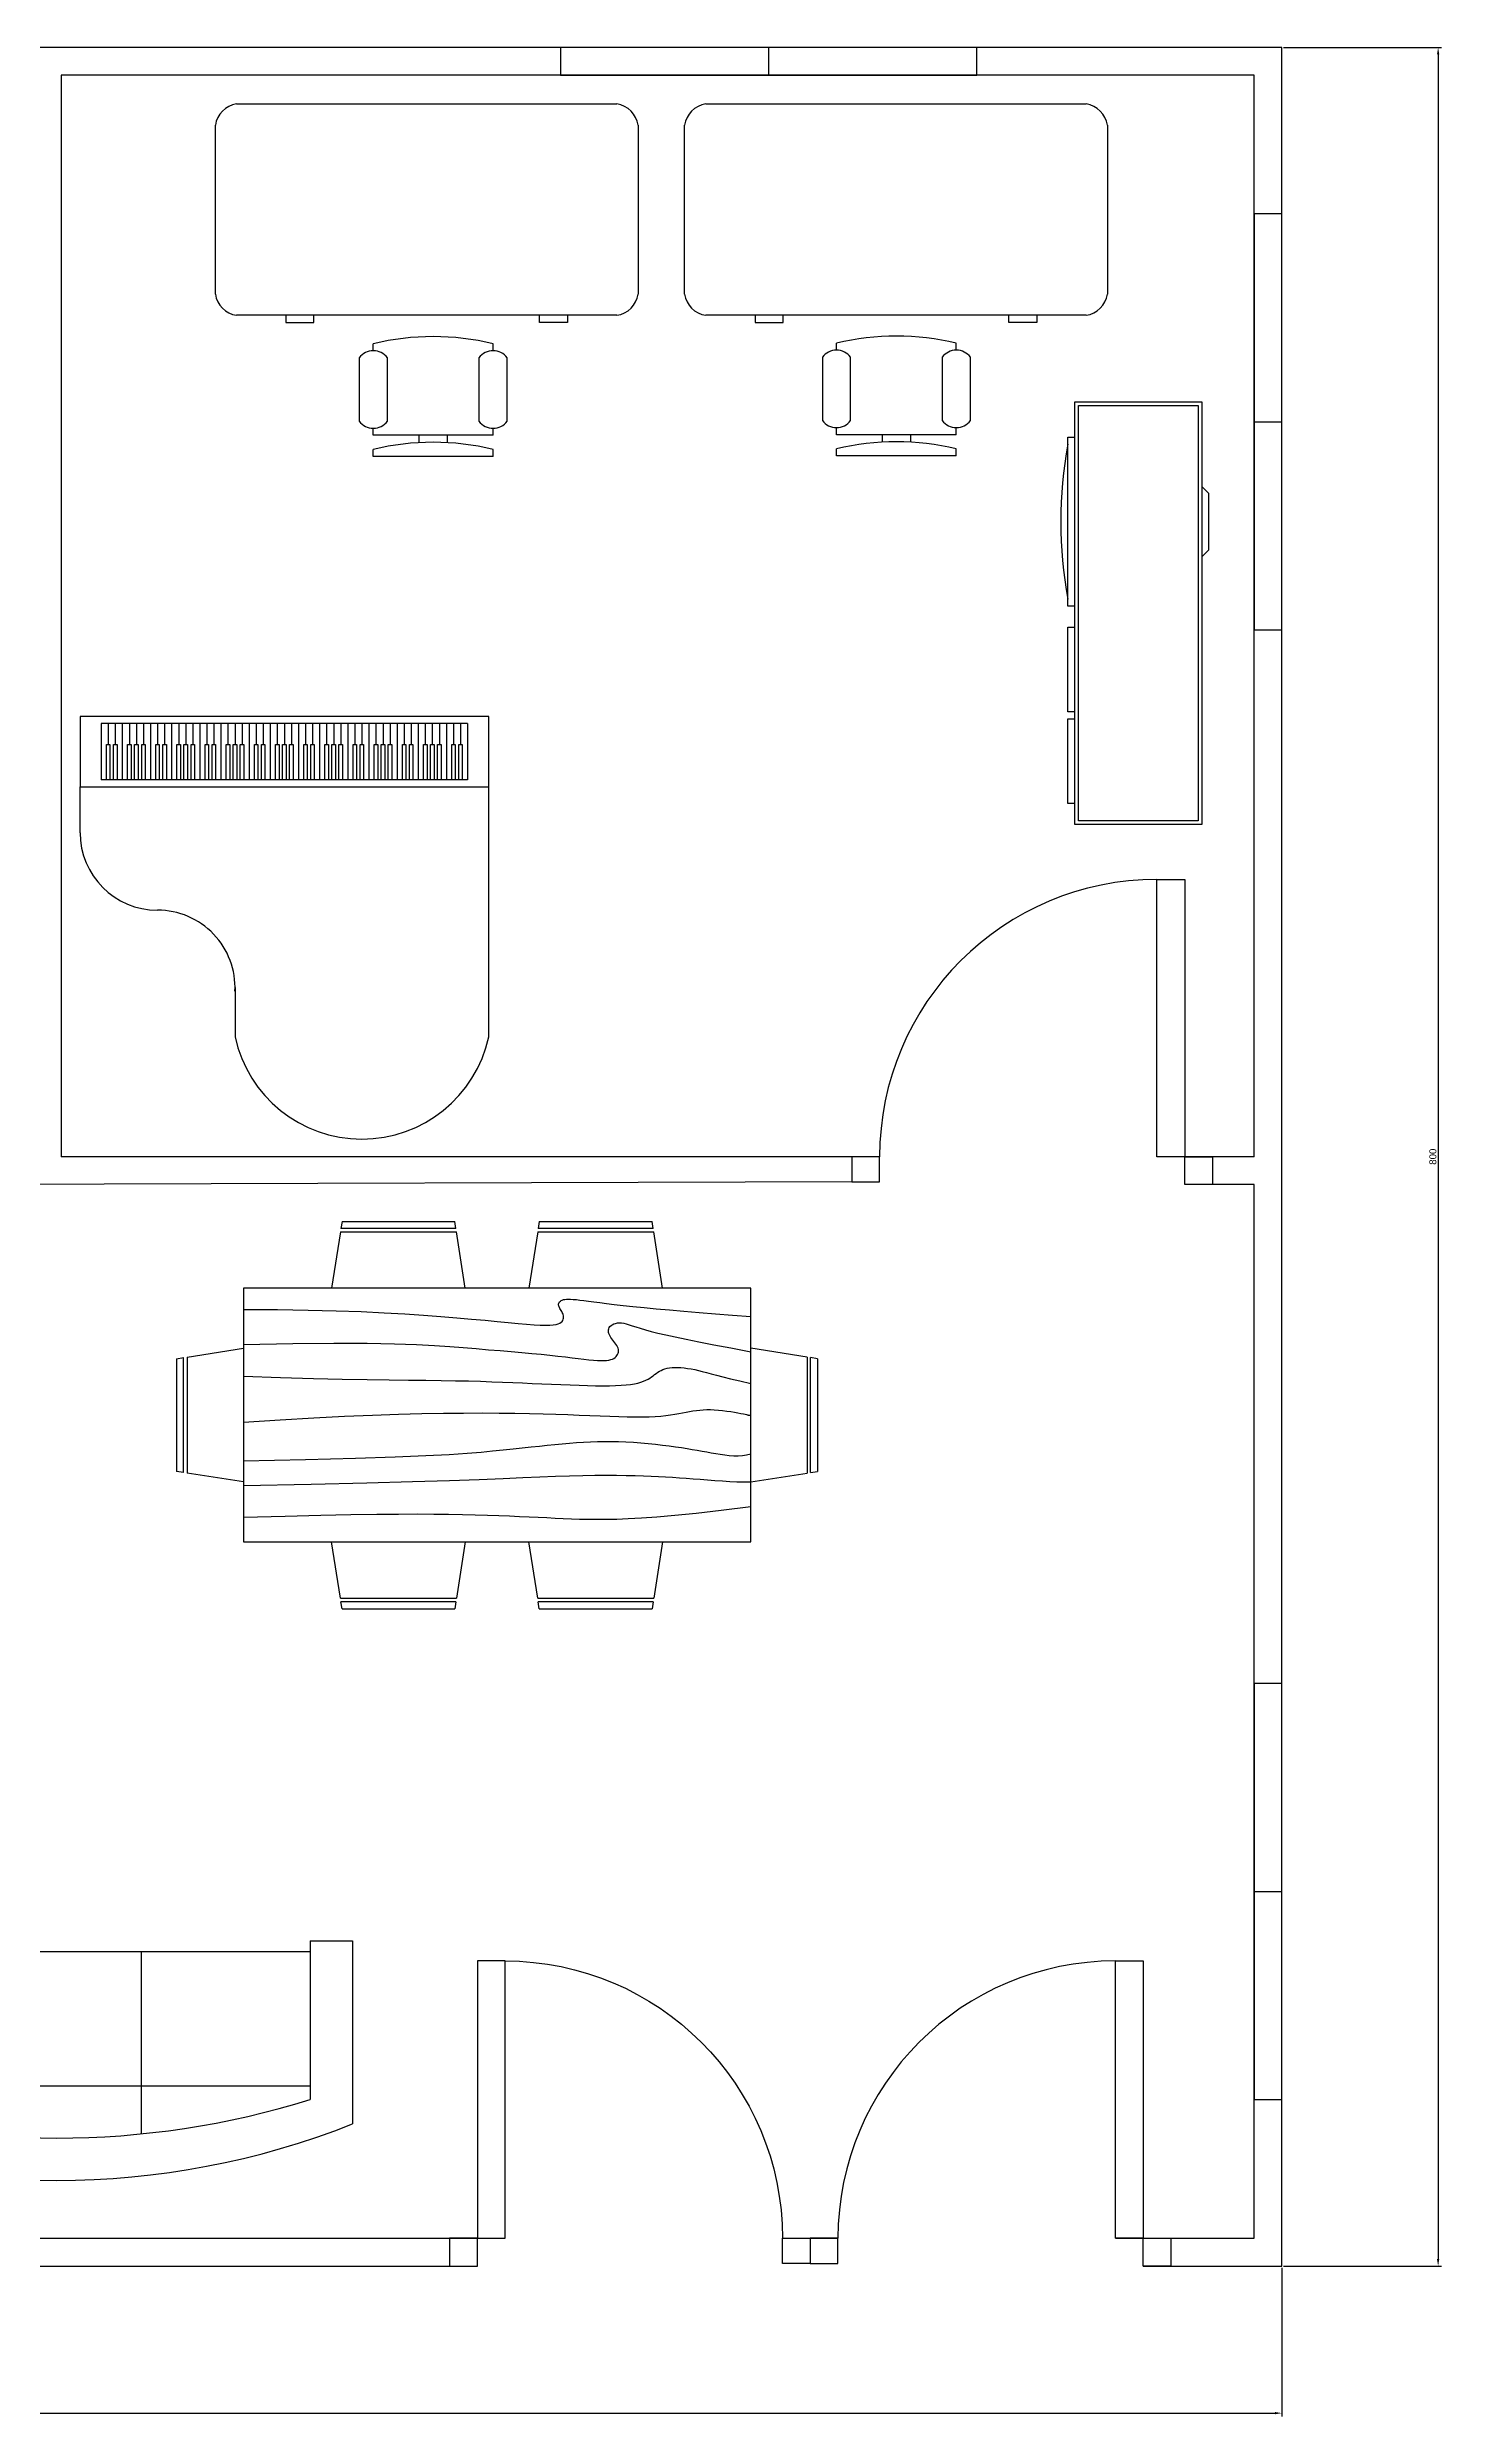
# Model space of a CAD drawing. Header units: centimetres. Extents: x 0 to 1258, y -54 to 800.
# Drawn here: x 755 to 1258, y -54 to 800 of the extents above; entities that cross this region are included whole.
import ezdxf

# ---------------------------------------------------------------- set-up
doc = ezdxf.new("R2010")
doc.units = ezdxf.units.CM
for name, color, linetype in [('Doors', 50, 'Continuous'), ('Esyalar', 30, 'Continuous'), ('Windows', 170, 'Continuous')]:
    doc.layers.add(name, color=color, linetype=linetype)
doc.styles.get("Standard").update_dxf_attribs({"font": 'arial.ttf'})
doc.dimstyles.new('ISO-25', dxfattribs={"dimtxt": 2.5, "dimasz": 2.5, "dimexe": 1.25, "dimexo": 0.625, "dimtad": 1, "dimtxsty": 'Standard', "dimcen": 2.5, "dimadec": 0, "dimazin": 0, "dimtfac": 1, "dimtmove": 0, "dimatfit": 3, "dimfxl": 1, "dimarcsym": 0})

# ---------------------------------------------------------------- blocks, each defined once
blk = doc.blocks.new('*D2')
at = {"color": 0, "lineweight": -2, "transparency": 16777216}
for p, q in [((0, -0.62), (0, -54.3)), ((1200, -0.62), (1200, -54.3)), ((2.5, -53.05), (1197.5, -53.05))]:
    blk.add_line(p, q, dxfattribs=at)
at = {"color": 0, "transparency": 16777216}
for points in [[(2.5, -52.63), (2.5, -53.47), (0, -53.05)], [(1197.5, -52.63), (1197.5, -53.47), (1200, -53.05)]]:
    blk.add_solid(points, dxfattribs=at)
at = {"layer": 'Defpoints', "color": 0, "transparency": 16777216}
for p in [(0, 0), (1200, 0), (1200, -53.05)]:
    blk.add_point(p, dxfattribs=at)
at = {"color": 0, "transparency": 16777216, "insert": (600, -51.15), "char_height": 2.5, "attachment_point": 5}
blk.add_mtext('1200', dxfattribs=at)
blk = doc.blocks.new('*D3')
at = {"color": 0, "lineweight": -2, "transparency": 16777216}
for p, q in [((1200.62, 800), (1257.61, 800)), ((1256.36, 797.5), (1256.36, 2.5)), ((1200.62, 0), (1257.61, 0))]:
    blk.add_line(p, q, dxfattribs=at)
at = {"color": 0, "transparency": 16777216}
for points in [[(1255.94, 797.5), (1256.77, 797.5), (1256.36, 800)], [(1255.94, 2.5), (1256.77, 2.5), (1256.36, 0)]]:
    blk.add_solid(points, dxfattribs=at)
at = {"layer": 'Defpoints', "color": 0, "transparency": 16777216}
for p in [(1200, 800), (1200, 0), (1256.36, 0)]:
    blk.add_point(p, dxfattribs=at)
at = {"color": 0, "transparency": 16777216, "insert": (1254.46, 400), "char_height": 2.5, "attachment_point": 5, "rotation": 90}
blk.add_mtext('800', dxfattribs=at)
blk = doc.blocks.new('Door')
for points in [[(120, 0), (110, 0), (110, 100), (120, 100)], [(10, 0), (0, 0), (0, -9.07), (10, -9.07)], [(130, -10), (120, -10), (120, 0), (130, 0)]]:
    blk.add_lwpolyline(points, close=True)
blk.add_arc((110, 0), 100, 90, 180)
blk = doc.blocks.new('Windows')
blk.add_line((75, 0), (75, -10))
blk.add_lwpolyline([(0, -10), (150, -10), (150, 0), (0, 0)], close=True)
blk = doc.blocks.new('Sofa - Roundback 7 ft.')
at = {"linetype": 'Continuous'}
for p, q in [((-12.00002, -32.4421), (-12.00003, -6.5971)), ((11.99997, -32.4421), (11.99998, -6.5971)), ((-36.000027, -34), (-36.000027, -11.4696)), ((-35.999844, -13.3819), (35.9998, -13.3819)), ((35.99998, -34), (35.99998, -11.4696)), ((-36.000027, -32.4421), (35.99998, -32.4421))]:
    blk.add_line(p, q, dxfattribs=at)
for points in [[(-36.000027, -34), (-42.000027, -34), (-42.000027, -8)], [(41.99998, -8), (41.99998, -34), (35.99998, -34)]]:
    blk.add_lwpolyline(points, dxfattribs=at)
for centre, radius, start, end in [((0, -114.25), 114.25, 68.43141, 111.5686), ((-0.00001, -127.1968), 121.1968, 72.72033, 107.2797)]:
    blk.add_arc(centre, radius, start, end, dxfattribs=at)
blk = doc.blocks.new('Desk - 30 x 60 in.')
at = {"linetype": 'Continuous'}
for p, q in [((-26.999995, 0), (26.999995, 0)), ((-29.999995, -27), (-29.999995, -3)), ((29.999995, -3), (29.999995, -27)), ((26.999995, -30), (-26.999995, -30)), ((-20.000005, -30), (-20.000005, -31)), ((-16.000005, -31), (-16.000005, -30)), ((15.999995, -31), (15.999995, -30)), ((19.999995, -30), (19.999995, -31)), ((-20.000005, -31), (-16.000005, -31)), ((19.999995, -31), (15.999995, -31))]:
    blk.add_line(p, q, dxfattribs=at)
for centre, start, end in [((-26.499995, -3.5), 98.1301, 171.8699), ((26.499995, -3.5), 8.130102, 81.8699), ((-26.499995, -26.5), 188.1301, 261.8699), ((26.499995, -26.5), 278.1301, 351.8699)]:
    blk.add_arc(centre, 3.535534, start, end, dxfattribs=at)
blk = doc.blocks.new('Chair - Desk')
at = {"linetype": 'Continuous'}
for p, q in [((-8.5, 0), (-8.5, -1)), ((-8.5, 0), (8.5, 0)), ((8.5, 0), (8.5, -1)), ((-8.5, -3), (-8.5, -4)), ((-8.5, -3), (8.5, -3)), ((-2, -3), (-2, -1.9355)), ((2, -1.9576), (2, -3)), ((8.5, -3), (8.5, -4)), ((-10.5, -5), (-10.5, -14)), ((-6.5, -14), (-6.5, -5)), ((6.5, -5), (6.5, -14)), ((10.5, -14), (10.5, -5)), ((-8.5, -15), (-8.5, -16)), ((8.5, -15), (8.5, -16))]:
    blk.add_line(p, q, dxfattribs=at)
for centre, radius, start, end in [((0, 34.625), 36.625, 256.5803, 283.4197), ((-8.5, -6.5), 2.5, 36.8699, 143.1301), ((8.5, -6.5), 2.5, 36.8699, 143.1301), ((-8.5, -12.5), 2.5, 216.8699, 323.1301), ((0, 19.625), 36.625, 256.5803, 283.4197), ((8.5, -12.5), 2.5, 216.8699, 323.1301)]:
    blk.add_arc(centre, radius, start, end, dxfattribs=at)
blk = doc.blocks.new('Entertainment Center')
at = {"linetype": 'Continuous'}
for p, q in [((-4, 0), (-5, -1)), ((4, 0), (-4, 0)), ((5, -1), (4, 0)), ((-17, -19), (-17, -1)), ((-17, -1), (43, -1)), ((-16.5, -18.5), (-16.5, -1.5)), ((-16.5, -1.5), (42.5, -1.5)), ((42.5, -1.5), (42.5, -18.5)), ((43, -1), (43, -19)), ((43, -19), (-17, -19)), ((42.5, -18.5), (-16.5, -18.5)), ((-12, -20), (-12, -19)), ((12, -20), (-12, -20)), ((12, -19), (12, -20)), ((15, -20), (15, -19)), ((27, -20), (15, -20)), ((27, -19), (27, -20)), ((28, -20), (28, -19)), ((40, -20), (28, -20)), ((40, -19), (40, -20))]:
    blk.add_line(p, q, dxfattribs=at)
blk.add_arc((0, 40), 61, 259.6111, 280.3889, dxfattribs=at)
blk = doc.blocks.new('Piano - Baby Grand')
at = {"linetype": 'Continuous'}
for p, q in [((-29, 8.250005), (-29, -27.249995)), ((7, 1.250005), (7, 8.250005)), ((29, -20.749995), (29, -27.249995)), ((-29, -27.249995), (-29, -37.249995)), ((29, -27.249995), (-29, -27.249995)), ((-26, -36.249995), (-26, -28.249995)), ((-26, -28.249995), (26, -28.249995)), ((-25.25, -33.249995), (-25.25, -28.249995)), ((-24.75, -28.249995), (-24.75, -33.249995)), ((-24.25, -33.249995), (-24.25, -28.249995)), ((-23.75, -28.249995), (-23.75, -33.249995)), ((-23, -36.249995), (-23, -28.249995)), ((-22.25, -33.249995), (-22.25, -28.249995)), ((-21.75, -28.249995), (-21.75, -33.249995)), ((-21.25, -33.249995), (-21.25, -28.249995)), ((-20.75, -28.249995), (-20.75, -33.249995)), ((-20.25, -33.249995), (-20.25, -28.249995)), ((-19.75, -28.249995), (-19.75, -33.249995)), ((-19, -36.249995), (-19, -28.249995)), ((-18.25, -33.249995), (-18.25, -28.249995)), ((-17.75, -28.249995), (-17.75, -33.249995)), ((-17.25, -33.249995), (-17.25, -28.249995)), ((-16.75, -28.249995), (-16.75, -33.249995)), ((-16, -36.249995), (-16, -28.249995)), ((-15.25, -33.249995), (-15.25, -28.249995)), ((-14.75, -28.249995), (-14.75, -33.249995)), ((-14.25, -33.249995), (-14.25, -28.249995)), ((-13.75, -28.249995), (-13.75, -33.249995)), ((-13.25, -33.249995), (-13.25, -28.249995)), ((-12.75, -28.249995), (-12.75, -33.249995)), ((-12, -36.249995), (-12, -28.249995)), ((-11.25, -33.249995), (-11.25, -28.249995)), ((-10.75, -28.249995), (-10.75, -33.249995)), ((-10.25, -33.249995), (-10.25, -28.249995)), ((-9.75, -28.249995), (-9.75, -33.249995)), ((-9, -36.249995), (-9, -28.249995)), ((-8.25, -33.249995), (-8.25, -28.249995)), ((-7.75, -28.249995), (-7.75, -33.249995)), ((-7.25, -33.249995), (-7.25, -28.249995)), ((-6.75, -28.249995), (-6.75, -33.249995)), ((-6.25, -33.249995), (-6.25, -28.249995)), ((-5.75, -28.249995), (-5.75, -33.249995)), ((-5, -36.249995), (-5, -28.249995)), ((-4.25, -33.249995), (-4.25, -28.249995)), ((-3.75, -28.249995), (-3.75, -33.249995)), ((-3.25, -33.249995), (-3.25, -28.249995)), ((-2.75, -28.249995), (-2.75, -33.249995)), ((-2, -36.249995), (-2, -28.249995)), ((-1.25, -33.249995), (-1.25, -28.249995)), ((-0.75, -28.249995), (-0.75, -33.249995)), ((-0.25, -33.249995), (-0.25, -28.249995)), ((0.25, -28.249995), (0.25, -33.249995)), ((0.75, -33.249995), (0.75, -28.249995)), ((1.25, -28.249995), (1.25, -33.249995)), ((2, -36.249995), (2, -28.249995)), ((2.75, -33.249995), (2.75, -28.249995)), ((3.25, -28.249995), (3.25, -33.249995)), ((3.75, -33.249995), (3.75, -28.249995)), ((4.25, -28.249995), (4.25, -33.249995)), ((5, -36.249995), (5, -28.249995)), ((5.75, -33.249995), (5.75, -28.249995)), ((6.25, -28.249995), (6.25, -33.249995)), ((6.75, -33.249995), (6.75, -28.249995)), ((7.25, -28.249995), (7.25, -33.249995)), ((7.75, -33.249995), (7.75, -28.249995)), ((8.25, -28.249995), (8.25, -33.249995)), ((9, -36.249995), (9, -28.249995)), ((9.75, -33.249995), (9.75, -28.249995)), ((10.25, -28.249995), (10.25, -33.249995)), ((10.75, -33.249995), (10.75, -28.249995)), ((11.25, -28.249995), (11.25, -33.249995)), ((12, -36.249995), (12, -28.249995)), ((12.75, -33.249995), (12.75, -28.249995)), ((13.25, -28.249995), (13.25, -33.249995)), ((13.75, -33.249995), (13.75, -28.249995)), ((14.25, -28.249995), (14.25, -33.249995)), ((14.75, -33.249995), (14.75, -28.249995)), ((15.25, -28.249995), (15.25, -33.249995)), ((16, -36.249995), (16, -28.249995)), ((16.75, -33.249995), (16.75, -28.249995)), ((17.25, -28.249995), (17.25, -33.249995)), ((17.75, -33.249995), (17.75, -28.249995)), ((18.25, -28.249995), (18.25, -33.249995)), ((19, -36.249995), (19, -28.249995)), ((19.75, -33.249995), (19.75, -28.249995)), ((20.25, -28.249995), (20.25, -33.249995)), ((20.75, -33.249995), (20.75, -28.249995)), ((21.25, -28.249995), (21.25, -33.249995)), ((21.75, -33.249995), (21.75, -28.249995)), ((22.25, -28.249995), (22.25, -33.249995)), ((23, -36.249995), (23, -28.249995)), ((23.75, -33.249995), (23.75, -28.249995)), ((24.25, -28.249995), (24.25, -33.249995)), ((24.75, -33.249995), (24.75, -28.249995)), ((25.25, -28.249995), (25.25, -33.249995)), ((26, -36.249995), (26, -28.249995)), ((29, -37.249995), (29, -27.249995)), ((-25, -33.249995), (-25.25, -33.249995)), ((-24.75, -33.249995), (-25, -33.249995)), ((-25, -36.249995), (-25, -33.249995)), ((-24, -33.249995), (-24.25, -33.249995)), ((-23.75, -33.249995), (-24, -33.249995)), ((-24, -36.249995), (-24, -33.249995)), ((-22, -33.249995), (-22.25, -33.249995)), ((-21.75, -33.249995), (-22, -33.249995)), ((-22, -36.249995), (-22, -33.249995)), ((-21, -33.249995), (-21.25, -33.249995)), ((-20.75, -33.249995), (-21, -33.249995)), ((-21, -36.249995), (-21, -33.249995)), ((-20, -33.249995), (-20.25, -33.249995)), ((-19.75, -33.249995), (-20, -33.249995)), ((-20, -36.249995), (-20, -33.249995)), ((-18, -33.249995), (-18.25, -33.249995)), ((-17.75, -33.249995), (-18, -33.249995)), ((-18, -36.249995), (-18, -33.249995)), ((-17, -33.249995), (-17.25, -33.249995)), ((-16.75, -33.249995), (-17, -33.249995)), ((-17, -36.249995), (-17, -33.249995)), ((-15, -33.249995), (-15.25, -33.249995)), ((-14.75, -33.249995), (-15, -33.249995)), ((-15, -36.249995), (-15, -33.249995)), ((-14, -33.249995), (-14.25, -33.249995)), ((-13.75, -33.249995), (-14, -33.249995)), ((-14, -36.249995), (-14, -33.249995)), ((-13, -33.249995), (-13.25, -33.249995)), ((-12.75, -33.249995), (-13, -33.249995)), ((-13, -36.249995), (-13, -33.249995)), ((-11, -33.249995), (-11.25, -33.249995)), ((-10.75, -33.249995), (-11, -33.249995)), ((-11, -36.249995), (-11, -33.249995)), ((-10, -33.249995), (-10.25, -33.249995)), ((-9.75, -33.249995), (-10, -33.249995)), ((-10, -36.249995), (-10, -33.249995)), ((-8, -33.249995), (-8.25, -33.249995)), ((-7.75, -33.249995), (-8, -33.249995)), ((-8, -36.249995), (-8, -33.249995)), ((-7, -33.249995), (-7.25, -33.249995)), ((-6.75, -33.249995), (-7, -33.249995)), ((-7, -36.249995), (-7, -33.249995)), ((-6, -33.249995), (-6.25, -33.249995)), ((-5.75, -33.249995), (-6, -33.249995)), ((-6, -36.249995), (-6, -33.249995)), ((-4, -33.249995), (-4.25, -33.249995)), ((-3.75, -33.249995), (-4, -33.249995)), ((-4, -36.249995), (-4, -33.249995)), ((-3, -33.249995), (-3.25, -33.249995)), ((-2.75, -33.249995), (-3, -33.249995)), ((-3, -36.249995), (-3, -33.249995)), ((-1, -33.249995), (-1.25, -33.249995)), ((-0.75, -33.249995), (-1, -33.249995)), ((-1, -36.249995), (-1, -33.249995)), ((0, -33.249995), (-0.25, -33.249995)), ((0.25, -33.249995), (0, -33.249995)), ((0, -36.249995), (0, -33.249995)), ((1, -33.249995), (0.75, -33.249995)), ((1.25, -33.249995), (1, -33.249995)), ((1, -36.249995), (1, -33.249995)), ((3, -33.249995), (2.75, -33.249995)), ((3.25, -33.249995), (3, -33.249995)), ((3, -36.249995), (3, -33.249995)), ((4, -33.249995), (3.75, -33.249995)), ((4.25, -33.249995), (4, -33.249995)), ((4, -36.249995), (4, -33.249995)), ((6, -33.249995), (5.75, -33.249995)), ((6.25, -33.249995), (6, -33.249995)), ((6, -36.249995), (6, -33.249995)), ((7, -33.249995), (6.75, -33.249995)), ((7.25, -33.249995), (7, -33.249995)), ((7, -36.249995), (7, -33.249995)), ((8, -33.249995), (7.75, -33.249995)), ((8.25, -33.249995), (8, -33.249995)), ((8, -36.249995), (8, -33.249995)), ((10, -33.249995), (9.75, -33.249995)), ((10.25, -33.249995), (10, -33.249995)), ((10, -36.249995), (10, -33.249995)), ((11, -33.249995), (10.75, -33.249995)), ((11.25, -33.249995), (11, -33.249995)), ((11, -36.249995), (11, -33.249995)), ((13, -33.249995), (12.75, -33.249995)), ((13.25, -33.249995), (13, -33.249995)), ((13, -36.249995), (13, -33.249995)), ((14, -33.249995), (13.75, -33.249995)), ((14.25, -33.249995), (14, -33.249995)), ((14, -36.249995), (14, -33.249995)), ((15, -33.249995), (14.75, -33.249995)), ((15.25, -33.249995), (15, -33.249995)), ((15, -36.249995), (15, -33.249995)), ((17, -33.249995), (16.75, -33.249995)), ((17.25, -33.249995), (17, -33.249995)), ((17, -36.249995), (17, -33.249995)), ((18, -33.249995), (17.75, -33.249995)), ((18.25, -33.249995), (18, -33.249995)), ((18, -36.249995), (18, -33.249995)), ((20, -33.249995), (19.75, -33.249995)), ((20.25, -33.249995), (20, -33.249995)), ((20, -36.249995), (20, -33.249995)), ((21, -33.249995), (20.75, -33.249995)), ((21.25, -33.249995), (21, -33.249995)), ((21, -36.249995), (21, -33.249995)), ((22, -33.249995), (21.75, -33.249995)), ((22.25, -33.249995), (22, -33.249995)), ((22, -36.249995), (22, -33.249995)), ((24, -33.249995), (23.75, -33.249995)), ((24.25, -33.249995), (24, -33.249995)), ((24, -36.249995), (24, -33.249995)), ((25, -33.249995), (24.75, -33.249995)), ((25.25, -33.249995), (25, -33.249995)), ((25, -36.249995), (25, -33.249995)), ((-26, -36.249995), (-25, -36.249995)), ((-25, -36.249995), (-24, -36.249995)), ((-24, -36.249995), (-23, -36.249995)), ((-23, -36.249995), (-22, -36.249995)), ((-22, -36.249995), (-21, -36.249995)), ((-21, -36.249995), (-20, -36.249995)), ((-20, -36.249995), (-19, -36.249995)), ((-19, -36.249995), (-18, -36.249995)), ((-18, -36.249995), (-17, -36.249995)), ((-17, -36.249995), (-16, -36.249995)), ((-16, -36.249995), (-15, -36.249995)), ((-15, -36.249995), (-14, -36.249995)), ((-14, -36.249995), (-13, -36.249995)), ((-13, -36.249995), (-12, -36.249995)), ((-12, -36.249995), (-11, -36.249995)), ((-11, -36.249995), (-10, -36.249995)), ((-10, -36.249995), (-9, -36.249995)), ((-9, -36.249995), (-8, -36.249995)), ((-8, -36.249995), (-7, -36.249995)), ((-7, -36.249995), (-6, -36.249995)), ((-6, -36.249995), (-5, -36.249995)), ((-5, -36.249995), (-4, -36.249995)), ((-4, -36.249995), (-3, -36.249995)), ((-3, -36.249995), (-2, -36.249995)), ((-2, -36.249995), (-1, -36.249995)), ((-1, -36.249995), (0, -36.249995)), ((0, -36.249995), (1, -36.249995)), ((1, -36.249995), (2, -36.249995)), ((2, -36.249995), (3, -36.249995)), ((3, -36.249995), (4, -36.249995)), ((4, -36.249995), (5, -36.249995)), ((5, -36.249995), (6, -36.249995)), ((6, -36.249995), (7, -36.249995)), ((7, -36.249995), (8, -36.249995)), ((8, -36.249995), (9, -36.249995)), ((9, -36.249995), (10, -36.249995)), ((10, -36.249995), (11, -36.249995)), ((11, -36.249995), (12, -36.249995)), ((12, -36.249995), (13, -36.249995)), ((13, -36.249995), (14, -36.249995)), ((14, -36.249995), (15, -36.249995)), ((15, -36.249995), (16, -36.249995)), ((16, -36.249995), (17, -36.249995)), ((17, -36.249995), (18, -36.249995)), ((18, -36.249995), (19, -36.249995)), ((19, -36.249995), (20, -36.249995)), ((20, -36.249995), (21, -36.249995)), ((21, -36.249995), (22, -36.249995)), ((22, -36.249995), (23, -36.249995)), ((23, -36.249995), (24, -36.249995)), ((24, -36.249995), (25, -36.249995)), ((25, -36.249995), (26, -36.249995)), ((-29, -37.249995), (29, -37.249995))]:
    blk.add_line(p, q, dxfattribs=at)
for centre, radius, start, end in [((-11, 4.327585), 18.42241, 12.29325, 167.7067), ((18, 1.250005), 11, 177.3974, 270), ((18, -20.749995), 11, 0, 90)]:
    blk.add_arc(centre, radius, start, end, dxfattribs=at)
blk = doc.blocks.new('Dining Set - 36 x 72 in.')
at = {"linetype": 'Continuous'}
for p, q in [((-22, 27.5), (-22.1562, 26.50042)), ((-22, 27.5), (-6, 27.5)), ((-5.8437, 26.49966), (-6, 27.5)), ((6, 27.5), (5.8438, 26.50042)), ((6, 27.5), (22, 27.5)), ((22.1563, 26.49966), (22, 27.5)), ((-22.2343, 26.00059), (-23.4847, 17.99762)), ((-22.2304, 26), (-5.7608, 26)), ((-5.8416, 26.5), (-22.1534, 26.5)), ((-4.5152, 17.99762), (-5.7655, 25.99926)), ((5.7657, 26.00059), (4.5153, 17.99762)), ((5.7696, 26), (22.2392, 26)), ((22.1584, 26.5), (5.8466, 26.5)), ((23.4848, 17.99762), (22.2345, 25.99926)), ((36, 18), (-36, 18)), ((-36, 18), (-36, -18)), ((36, -18), (36, 18)), ((-45.5, 8), (-44.5004, 8.15617)), ((-45.5, 8), (-45.5, -8)), ((-44.5, -8.15843), (-44.5, 8.15338)), ((-44.0006, 8.23428), (-35.9976, 9.48474)), ((-44, 8.23041), (-44, -8.23915)), ((44.0006, 8.23428), (35.9976, 9.48474)), ((44, 8.23041), (44, -8.23915)), ((44.5, -8.15843), (44.5, 8.15338)), ((45.5, 8), (44.5005, 8.15617)), ((45.5, 8), (45.5, -8)), ((-44.4997, -8.15631), (-45.5, -8)), ((-35.9976, -9.48476), (-43.9993, -8.2345)), ((35.9976, -9.48476), (43.9993, -8.2345)), ((44.4997, -8.15631), (45.5, -8)), ((-36, -18), (36, -18)), ((-22.2343, -26.0006), (-23.4847, -17.99762)), ((-4.5152, -17.99762), (-5.7655, -25.99928)), ((5.7657, -26.0006), (4.5153, -17.99762)), ((23.4848, -17.99762), (22.2345, -25.99928)), ((-22.2304, -26), (-5.7608, -26)), ((-22, -27.5), (-22.1562, -26.50044)), ((-5.8416, -26.5), (-22.1534, -26.5)), ((-5.8437, -26.49967), (-6, -27.5)), ((5.7696, -26), (22.2392, -26)), ((6, -27.5), (5.8438, -26.50044)), ((22.1584, -26.5), (5.8466, -26.5)), ((22.1563, -26.49967), (22, -27.5)), ((-22, -27.5), (-6, -27.5)), ((6, -27.5), (22, -27.5))]:
    blk.add_line(p, q, dxfattribs=at)
for points in [[(-36, 15), (-31.1772, 14.97754), (-26.8079, 14.91406), (-22.8538, 14.81543), (-19.276, 14.6875), (-16.0362, 14.53613), (-13.0957, 14.36718), (-10.4159, 14.18652), (-7.9583, 14), (-5.6904, 13.81315), (-3.6035, 13.63021), (-1.6954, 13.45508), (0.0365, 13.29166), (1.5945, 13.14388), (2.9811, 13.01562), (4.1988, 12.9108), (5.25, 12.83333), (6.1393, 12.78613), (6.8802, 12.76823), (7.4883, 12.77767), (7.9792, 12.8125), (8.3685, 12.87077), (8.6719, 12.95052), (8.9049, 13.0498), (9.0833, 13.16666), (9.2205, 13.29899), (9.3216, 13.44401), (9.3895, 13.59879), (9.4271, 13.76041), (9.4373, 13.92594), (9.4232, 14.09245), (9.3875, 14.257), (9.3333, 14.41666), (9.2638, 14.56917), (9.1836, 14.71484), (9.0975, 14.85465), (9.0104, 14.98958), (8.9272, 15.1206), (8.8529, 15.2487), (8.7922, 15.37483), (8.75, 15.5), (8.7305, 15.62467), (8.7344, 15.74739), (8.7617, 15.86621), (8.8125, 15.97916), (8.8867, 16.08431), (8.9844, 16.17968), (9.1055, 16.26334), (9.25, 16.33333), (9.4189, 16.38802), (9.6172, 16.42708), (9.8506, 16.45052), (10.125, 16.45833), (10.4463, 16.45052), (10.8203, 16.42708), (11.2529, 16.38802), (11.75, 16.33333), (12.3184, 16.26318), (12.9694, 16.17838), (13.7151, 16.07991), (14.5677, 15.96875), (15.5395, 15.84586), (16.6426, 15.71224), (17.8893, 15.56884), (19.2917, 15.41666), (20.859, 15.25667), (22.5879, 15.08984), (24.4721, 14.91715), (26.5052, 14.73958), (28.6809, 14.5581), (30.9929, 14.3737), (33.4347, 14.18733), (36, 14)], [(-36, 10), (-28.9766, 10.14274), (-23.1725, 10.20442), (-18.4241, 10.19775), (-14.5677, 10.13541), (-11.4399, 10.03011), (-8.877, 9.89453), (-6.7154, 9.74137), (-4.7917, 9.58333), (-2.9698, 9.43082), (-1.2246, 9.28515), (0.4415, 9.14534), (2.026, 9.01041), (3.5266, 8.87939), (4.9408, 8.7513), (6.266, 8.62516), (7.5, 8.5), (8.6411, 8.37549), (9.6914, 8.2539), (10.6538, 8.13818), (11.5312, 8.03125), (12.3267, 7.93603), (13.043, 7.85547), (13.6831, 7.79248), (14.25, 7.75), (14.7471, 7.7303), (15.1797, 7.73307), (15.5537, 7.75732), (15.875, 7.80208), (16.1494, 7.86637), (16.3828, 7.94922), (16.5811, 8.04964), (16.75, 8.16666), (16.8944, 8.29915), (17.0143, 8.44531), (17.1089, 8.60319), (17.1771, 8.77083), (17.218, 8.94629), (17.2305, 9.1276), (17.2137, 9.31282), (17.1667, 9.5), (17.0895, 9.6875), (16.987, 9.875), (16.8649, 10.0625), (16.7292, 10.25), (16.5856, 10.4375), (16.4401, 10.625), (16.2985, 10.8125), (16.1667, 11), (16.05, 11.18733), (15.9518, 11.3737), (15.8752, 11.5581), (15.8229, 11.73958), (15.798, 11.91715), (15.8034, 12.08984), (15.842, 12.25667), (15.9167, 12.41666), (16.0295, 12.56836), (16.1784, 12.70833), (16.3605, 12.83268), (16.5729, 12.9375), (16.8127, 13.01888), (17.0768, 13.07291), (17.3625, 13.0957), (17.6667, 13.08333), (17.9894, 13.03312), (18.3418, 12.94726), (18.7382, 12.82918), (19.1927, 12.68229), (19.7195, 12.51001), (20.3327, 12.31575), (21.0465, 12.10294), (21.875, 11.875), (22.8357, 11.63354), (23.959, 11.37304), (25.2786, 11.08618), (26.8282, 10.76562), (28.6414, 10.40405), (30.752, 9.99414), (33.1936, 9.52856), (36, 9)], [(-36, 5.5), (-30.7157, 5.3348), (-26.069, 5.20963), (-21.9946, 5.11767), (-18.4271, 5.05208), (-15.3009, 5.00602), (-12.5508, 4.97265), (-10.1112, 4.94515), (-7.9167, 4.91666), (-5.909, 4.88167), (-4.0586, 4.83984), (-2.3429, 4.79215), (-0.7396, 4.73958), (0.7739, 4.6831), (2.22, 4.6237), (3.6213, 4.56233), (5, 4.5), (6.373, 4.43782), (7.7344, 4.3776), (9.0723, 4.32129), (10.375, 4.27083), (11.6309, 4.22819), (12.8281, 4.19531), (13.9551, 4.17415), (15, 4.16666), (15.954, 4.17448), (16.819, 4.19791), (17.6001, 4.23698), (18.3021, 4.29166), (18.9299, 4.36198), (19.4883, 4.44791), (19.9823, 4.54948), (20.4167, 4.66666), (20.7969, 4.79899), (21.1302, 4.94401), (21.4245, 5.09879), (21.6875, 5.26041), (21.9271, 5.42594), (22.1511, 5.59245), (22.3672, 5.757), (22.5834, 5.91666), (22.8065, 6.06868), (23.0404, 6.21093), (23.2879, 6.34147), (23.5521, 6.45833), (23.8358, 6.55957), (24.142, 6.64323), (24.4735, 6.70735), (24.8334, 6.75), (25.2235, 6.76969), (25.642, 6.76692), (26.0858, 6.74267), (26.5521, 6.69791), (27.0379, 6.63362), (27.5404, 6.55078), (28.0565, 6.45036), (28.5834, 6.33333), (29.1242, 6.19987), (29.7071, 6.04687), (30.3661, 5.87044), (31.1354, 5.66666), (32.0493, 5.43164), (33.142, 5.16146), (34.4475, 4.85221), (36, 4.5)], [(-36, -1), (-30.7915, -0.6591), (-26.0195, -0.38216), (-21.6519, -0.16284), (-17.6563, 0.00521), (-14.0005, 0.12833), (-10.6523, 0.21289), (-7.5796, 0.26522), (-4.75, 0.29166), (-2.134, 0.29793), (0.2878, 0.28711), (2.5317, 0.26163), (4.6146, 0.22396), (6.5529, 0.17651), (8.3633, 0.12174), (10.0623, 0.06209), (11.6667, 0), (13.1899, -0.06201), (14.6341, -0.1211), (15.9982, -0.17432), (17.2813, -0.21875), (18.4823, -0.25147), (19.6003, -0.26953), (20.6343, -0.27002), (21.5834, -0.25), (22.4481, -0.20768), (23.2357, -0.14584), (23.9549, -0.06836), (24.6146, 0.02083), (25.2235, 0.11784), (25.7904, 0.21875), (26.3241, 0.31966), (26.8334, 0.41666), (27.3265, 0.50618), (27.8099, 0.58593), (28.2894, 0.65397), (28.7709, 0.70833), (29.2601, 0.74707), (29.763, 0.76823), (30.2855, 0.76985), (30.8334, 0.75), (31.4088, 0.70784), (31.9994, 0.64713), (32.589, 0.57275), (33.1615, 0.48958), (33.7008, 0.4025), (34.1908, 0.3164), (34.6153, 0.23616), (34.9584, 0.16666), (35.2099, 0.11165), (35.3848, 0.07031), (35.504, 0.04069), (35.5886, 0.02083), (35.6594, 0.00879), (35.7377, 0.0026), (35.8442, 0.00032), (36, 0)], [(-36, -6.5), (-27.1843, -6.31267), (-20.084, -6.1263), (-14.469, -5.9419), (-10.1094, -5.76042), (-6.7752, -5.58285), (-4.2363, -5.41016), (-2.2629, -5.24333), (-0.625, -5.08334), (0.8708, -4.93099), (2.2715, -4.78646), (3.5872, -4.64974), (4.8281, -4.52084), (6.0046, -4.39974), (7.127, -4.28646), (8.2053, -4.18099), (9.25, -4.08334), (10.2705, -3.99382), (11.2734, -3.91407), (12.2647, -3.84603), (13.25, -3.79167), (14.2354, -3.75293), (15.2266, -3.73177), (16.2295, -3.73015), (17.25, -3.75), (18.2912, -3.79248), (19.3451, -3.85547), (20.4009, -3.93604), (21.4479, -4.03125), (22.4754, -4.13819), (23.4727, -4.25391), (24.4289, -4.37549), (25.3334, -4.5), (26.1785, -4.62492), (26.9694, -4.74935), (27.7145, -4.87281), (28.4219, -4.99479), (29.1, -5.11483), (29.7572, -5.23242), (30.4016, -5.34709), (31.0417, -5.45834), (31.6837, -5.56437), (32.3262, -5.65821), (32.9658, -5.73153), (33.599, -5.77604), (34.2224, -5.78345), (34.8327, -5.74545), (35.4264, -5.65373), (36, -5.5)], [(-36, -10), (-26.4022, -9.81299), (-18.4675, -9.62891), (-11.9839, -9.45069), (-6.7396, -9.28125), (-2.5226, -9.12354), (0.8789, -8.98047), (3.6769, -8.85498), (6.0833, -8.75), (8.2767, -8.66765), (10.3021, -8.60677), (12.1712, -8.56543), (13.8958, -8.54167), (15.4876, -8.53353), (16.9583, -8.53907), (18.3197, -8.55632), (19.5834, -8.58334), (20.7616, -8.61841), (21.8685, -8.66081), (22.9188, -8.71004), (23.9271, -8.76563), (24.9081, -8.82707), (25.8763, -8.89388), (26.8465, -8.96558), (27.8334, -9.04167), (28.8474, -9.12118), (29.8828, -9.20117), (30.93, -9.27824), (31.9792, -9.34896), (33.0205, -9.40991), (34.0443, -9.45768), (35.0407, -9.48885), (36, -9.5)], [(-36, -14.5), (-30.0881, -14.33513), (-25.0332, -14.21224), (-20.7312, -14.12647), (-17.0781, -14.07292), (-13.97, -14.04671), (-11.3027, -14.04297), (-8.9724, -14.05681), (-6.875, -14.08334), (-4.9224, -14.11833), (-3.0905, -14.16016), (-1.3709, -14.20785), (0.2448, -14.26042), (1.7647, -14.3169), (3.1973, -14.3763), (4.5507, -14.43767), (5.8333, -14.5), (7.0554, -14.5621), (8.235, -14.62175), (9.3922, -14.67652), (10.5469, -14.72396), (11.7192, -14.76164), (12.929, -14.78711), (14.1965, -14.79794), (15.5417, -14.79167), (16.9933, -14.76424), (18.6152, -14.70508), (20.4804, -14.60197), (22.6615, -14.44271), (25.2312, -14.21509), (28.2624, -13.9069), (31.8277, -13.50594), (36, -13)]]:
    blk.add_lwpolyline(points, dxfattribs=at)

msp = doc.modelspace()

# ---------------------------------------------------------------- linework, layer by layer
for p, q in [((760, 790), (760, 400)), ((1055, 400), (760, 400)), ((1190, 400), (1155, 400)), ((1045, 390.929), (735, 390)), ((1190, 390), (1165, 390)), ((1190, 10), (1190, 390)), ((1190, 10), (1190, 390))]:
    msp.add_line(p, q)
for points in [[(1150, 0), (1200, 0), (1200, 800), (0, 800), (0, 0), (910, 0)], [(1190, 400), (1190, 790), (760, 790)], [(1140, 10), (1190, 10), (1190, 390)], [(280, 10), (920, 10)], [(1020, 10), (1040, 10)]]:
    msp.add_lwpolyline(points)

# ---------------------------------------------------------------- block references
at = {"layer": 'Doors'}
for p in [(1045, 400), (1030, 10)]:
    msp.add_blockref('Door', p, dxfattribs=at)
at = {"layer": 'Doors', "xscale": -1}
msp.add_blockref('Door', (1030, 10), dxfattribs=at)
at = {"layer": 'Esyalar', "xscale": 2.54, "yscale": 2.54, "zscale": 2.54}
for name, p in [('Desk - 30 x 60 in.', (891.743, 779.596)), ('Desk - 30 x 60 in.', (1060.906, 779.596)), ('Dining Set - 36 x 72 in.', (917.1, 306.837))]:
    msp.add_blockref(name, p, dxfattribs=at)
for name, p, rotation in [('Chair - Desk', (894.079, 652.525), 180), ('Chair - Desk', (1061.075, 652.723), 180), ('Entertainment Center', (1173.672, 629), 270), ('Piano - Baby Grand', (840.425, 464.135), 180), ('Sofa - Roundback 7 ft.', (758.336, 30.894), 180)]:
    msp.add_blockref(name, p, dxfattribs=dict(at, rotation=rotation))
at = {"layer": 'Windows'}
msp.add_blockref('Windows', (940, 800), dxfattribs=at)
at = {"layer": 'Windows', "rotation": 90}
for p in [(1190, 590), (1190, 60)]:
    msp.add_blockref('Windows', p, dxfattribs=at)

# ---------------------------------------------------------------- dimensions: what is measured, and where the dimension line sits
dim = msp.add_linear_dim(base=(1256.358, 0), p1=(1200, 800), p2=(1200, 0), angle=90, dimstyle='ISO-25')
dim.commit()
dim.dimension.update_dxf_attribs({"geometry": '*D3', "text_midpoint": (1254.457, 400)})
dim = msp.add_linear_dim(base=(1200, -53.049), p1=(0, 0), p2=(1200, 0), dimstyle='ISO-25')
dim.commit()
dim.dimension.update_dxf_attribs({"geometry": '*D2', "text_midpoint": (600, -51.148)})

doc.saveas('drawing.dxf')
